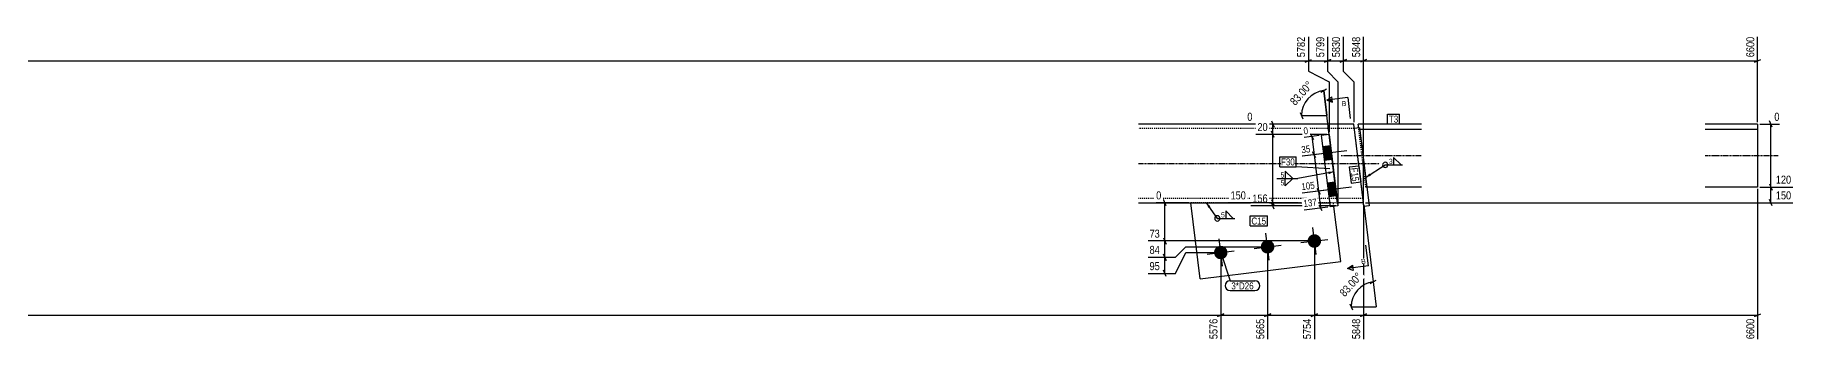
# Model space of a CAD drawing. Header units: millimetres. Extents: x 7 to 49535, y 6 to 1793.
# Drawn here: x 46181 to 49535, y 6 to 590 of the extents above; entities that cross this region are included whole.
import ezdxf

# ---------------------------------------------------------------- set-up
doc = ezdxf.new("R2010")
doc.units = ezdxf.units.MM
doc.linetypes.add('DXK_LINE_DOT2', pattern=[3.9198, 1.9599, -1.9599])
doc.linetypes.add('DXK_LINE_DOT3', pattern=[5.9187, 2.979, -0.9799, 0.9799, -0.9799])
for name, color, linetype in [('MÅLSÆTNING', 7, 'Continuous'), ('STÅL', 7, 'Continuous'), ('TEKST', 7, 'Continuous')]:
    doc.layers.add(name, color=color, linetype=linetype)
doc.styles.add('Arial', font='ARIAL.TTF', dxfattribs={"height": 0.2})
doc.styles.add('Arial Narrow', font='ARIALN.TTF', dxfattribs={"height": 0.2})

msp = doc.modelspace()

# ---------------------------------------------------------------- hatches: boundary and pattern name
at = {"layer": 'STÅL', "linetype": 'Continuous'}
for points in [[(48655.8, 352.8), (48652.6, 378.6), (48637.7, 376.7), (48640.9, 350.9)], [(48664.3, 283.3), (48661.2, 309.1), (48646.3, 307.3), (48649.4, 281.5)], [(48620.4, 209.9, -1), (48623.6, 184.1, -1)], [(48441.8, 187.9, -1), (48445, 162.1, -1)], [(48531.1, 198.9, -1), (48534.3, 173.1, -1)]]:
    msp.add_hatch(color=96, dxfattribs=at).paths.add_polyline_path(points)
at = {"layer": 'TEKST', "linetype": 'Continuous'}
for color, points in [(30, [(48655.9, 467), (48656.5, 462), (48646, 465.7)]), (3, [(48648.5, 329.4), (48658.8, 328.7), (48649.4, 324.5)]), (3, [(48729.6, 321.5), (48719.8, 318.1), (48726.9, 325.7)]), (3, [(48419.5, 260.4), (48415.8, 270), (48423.6, 263.3)])]:
    msp.add_hatch(color=color, dxfattribs=at).paths.add_polyline_path(points)

# ---------------------------------------------------------------- linework, layer by layer
at = {"layer": 'MÅLSÆTNING', "color": 7, "linetype": 'Continuous'}
for p, q in [((48610.5, 586.7), (48610.5, 520.9)), ((48647.2, 586.7), (48647.2, 520.9)), ((48677.2, 586.7), (48677.2, 520.9)), ((48715.7, 274), (48715.7, 586.7)), ((48715.7, 274), (48715.7, 586.7)), ((49467.7, 424), (49467.7, 586.7)), ((48604.5, 538.5), (48616.5, 543.3)), ((48610.5, 540.9), (48647.2, 540.9)), ((48653.2, 543.3), (48641.2, 538.5)), ((48671.2, 538.5), (48683.2, 543.3)), ((48677.2, 540.9), (48715.7, 540.9)), ((48721.7, 543.3), (48709.7, 538.5)), ((48721.7, 543.3), (48709.7, 538.5)), ((48715.7, 540.9), (49467.7, 540.9)), ((49461.7, 538.5), (49473.7, 543.3)), ((48610.5, 520.9), (48650, 500.9)), ((48610.5, 520.9), (48650, 500.9)), ((48647.2, 520.9), (48666.7, 500.9)), ((48647.2, 520.9), (48666.7, 500.9)), ((48677.2, 520.9), (48697.2, 500.9)), ((48677.2, 520.9), (48697.2, 500.9)), ((48634, 480.9), (48645.4, 487.1)), ((48639.7, 484), (48645.5, 436.4)), ((48650, 500.9), (48650, 404.4)), ((48650, 500.9), (48650, 404.4)), ((48666.7, 500.9), (48666.7, 268)), ((48666.7, 500.9), (48666.7, 268)), ((48697.2, 500.9), (48697.2, 424)), ((48697.2, 500.9), (48697.2, 424)), ((48595.1, 442.4), (48599.9, 430.4)), ((48597.5, 436.4), (48645.5, 436.4)), ((48595.9, 420), (48494, 420)), ((48540.2, 426), (48545, 414)), ((48545, 394.4), (48540.2, 406.4)), ((48545, 394.4), (48540.2, 406.4)), ((48542.6, 400.4), (48542.6, 420)), ((49471.7, 420), (49509.2, 420)), ((49495.1, 414), (49490.3, 426)), ((49492.7, 300), (49492.7, 420)), ((48646, 400.4), (48510.4, 400.4)), ((48646, 400.4), (48510.4, 400.4)), ((48631.1, 398.1), (48602.7, 394.6)), ((48614.1, 402), (48620.3, 390.7)), ((48617.2, 396.4), (48621.4, 361.6)), ((48635.4, 363.4), (48598.5, 358.8)), ((48635.4, 363.4), (48598.5, 358.8)), ((48624.6, 356), (48618.3, 367.3)), ((48624.6, 356), (48618.3, 367.3)), ((49490.3, 306), (49495.1, 294)), ((49490.3, 306), (49495.1, 294)), ((48382.4, 270), (48320.1, 270)), ((48339.1, 264), (48334.3, 276)), ((48589.3, 270), (48459.1, 270)), ((48540.2, 276), (48545, 264)), ((48545, 258), (48540.2, 270)), ((48542.6, 264), (48542.6, 270)), ((48643.9, 293.9), (48598.6, 288.3)), ((48626.9, 297.8), (48633.1, 286.5)), ((48630, 292.2), (48633.9, 260)), ((48719.7, 270), (49534.6, 270)), ((49467.7, 296.5), (49467.7, 9.6)), ((49471.7, 300), (49534.6, 300)), ((49471.7, 300), (49534.6, 300)), ((49495.1, 264), (49490.3, 276)), ((49492.7, 270), (49492.7, 300)), ((48662.7, 264), (48500.7, 264)), ((48647.8, 261.7), (48602.6, 256.1)), ((48637, 254.3), (48630.8, 265.6)), ((48715.7, 266), (48715.7, 9.6)), ((48715.7, 266), (48715.7, 9.6)), ((48716.2, 266.1), (48734.2, 119)), ((48334.3, 172), (48339.1, 160)), ((48356.7, 166), (48376.7, 186)), ((48356.7, 166), (48376.7, 186)), ((48356.7, 135), (48376.7, 175)), ((48376.7, 186), (48528.7, 186)), ((48376.7, 186), (48528.7, 186)), ((48376.7, 175), (48439.4, 175)), ((48443.4, 171), (48443.4, 9.6)), ((48443.4, 171), (48443.4, 9.6)), ((48532.7, 182), (48532.7, 9.6)), ((48532.7, 182), (48532.7, 9.6)), ((48622, 193), (48622, 9.6)), ((48304.6, 166), (48356.7, 166)), ((48304.6, 135), (48356.7, 135)), ((48339.1, 129), (48334.3, 141)), ((48336.7, 135), (48336.7, 166)), ((48728.5, 115.8), (48739.9, 122.1)), ((48734.2, 119), (48740.1, 71.3)), ((48692.1, 71.3), (48740.1, 71.3)), ((44782.7, 55.4), (48443.4, 55.4)), ((48449.4, 57.8), (48437.4, 53)), ((48437.4, 53), (48449.4, 57.8)), ((48443.4, 55.4), (48532.7, 55.4)), ((48538.7, 57.8), (48526.7, 53)), ((48526.7, 53), (48538.7, 57.8)), ((48532.7, 55.4), (48622, 55.4)), ((48616, 53), (48628, 57.8)), ((48721.7, 57.8), (48709.7, 53)), ((48709.7, 53), (48721.7, 57.8)), ((48715.7, 55.4), (49467.7, 55.4)), ((49461.7, 53), (49473.7, 57.8))]:
    msp.add_line(p, q, dxfattribs=at)
for centre in [(48645.5, 436.4), (48740.1, 71.3)]:
    msp.add_arc(centre, 48, 97, 180, dxfattribs=at)
at = {"layer": 'STÅL', "color": 2, "linetype": 'Continuous'}
for p, q in [((48697.2, 420), (48286.4, 420)), ((48715.1, 274.8), (48697.2, 420)), ((48698.2, 412.1), (48708.1, 413.3)), ((48826.4, 420), (48705.5, 420)), ((48705.9, 416.5), (48705.5, 420)), ((48706.2, 414), (48705.9, 416.5)), ((48706.3, 413.1), (48706.2, 414)), ((48708.1, 413.3), (48726.4, 264.3)), ((48826.4, 410), (48708.5, 410)), ((49467.7, 420), (49367.7, 420)), ((49467.7, 410), (49367.7, 410)), ((49467.7, 420), (49467.7, 300.5)), ((48650, 400.4), (48635.1, 398.6)), ((48635.1, 398.6), (48651.8, 262.2)), ((48650, 400.4), (48666.7, 264)), ((48286.4, 270), (48650.9, 270)), ((48404.2, 124.9), (48386.4, 270)), ((48715.7, 270), (48666, 270)), ((48716.5, 263.1), (48715.1, 274.8)), ((48826.4, 300), (48722.1, 300)), ((49467.7, 300), (49367.7, 300)), ((49467.7, 300), (49467.7, 300.5)), ((48666.7, 264), (48651.8, 262.2)), ((48672.2, 157.8), (48659.2, 263.1)), ((48726.4, 264.3), (48716.5, 263.1)), ((48404.2, 124.9), (48672.2, 157.8))]:
    msp.add_line(p, q, dxfattribs=at)
at = {"layer": 'STÅL', "color": 7, "linetype": 'DXK_LINE_DOT2'}
for p, q in [((48698.2, 412), (48286.4, 412)), ((48715.1, 274.8), (48698.2, 412.1)), ((48720.2, 300), (48706.3, 413.1)), ((48708.5, 410), (48706.7, 410)), ((48714.7, 278), (48286.4, 278)), ((48658.4, 270), (48386.4, 270)), ((48659.2, 263.1), (48658.4, 270)), ((48666, 270), (48658.4, 270)), ((48715.5, 271.5), (48715.1, 274.8)), ((48715.7, 270), (48715.5, 271.5)), ((48722.1, 300), (48720.2, 300)), ((49467.7, 300.5), (49467.7, 300))]:
    msp.add_line(p, q, dxfattribs=at)
at = {"layer": 'STÅL', "color": 96, "linetype": 'Continuous'}
for p, q in [((48684, 369.3), (48599.6, 359)), ((48652.6, 378.6), (48637.7, 376.7)), ((48655.8, 352.8), (48640.9, 350.9)), ((48661.2, 309.1), (48646.3, 307.3)), ((48692.5, 299.9), (48608.2, 289.5)), ((48664.3, 283.3), (48649.4, 281.5)), ((48535.9, 160.2), (48529.5, 211.8)), ((48625.2, 171.1), (48618.9, 222.8)), ((48417.6, 171.8), (48469.2, 178.2)), ((48446.5, 149.2), (48440.2, 200.8)), ((48506.9, 182.8), (48558.5, 189.2)), ((48596.2, 193.8), (48647.8, 200.1))]:
    msp.add_line(p, q, dxfattribs=at)
at = {"layer": 'STÅL', "color": 7, "linetype": 'DXK_LINE_DOT3'}
for p, q in [((48286.4, 345), (48746.5, 345)), ((48672.8, 360), (48826.4, 360)), ((49367.7, 360), (49507.7, 360))]:
    msp.add_line(p, q, dxfattribs=at)
at = {"layer": 'TEKST', "color": 30, "linetype": 'Continuous'}
for p, q in [((48646, 465.7), (48655.3, 471.9)), ((48656.5, 462), (48655.3, 471.9)), ((48646, 465.7), (48656.5, 462))]:
    msp.add_line(p, q, dxfattribs=at)

# ---------------------------------------------------------------- wipeouts: each hides what was drawn before it
at = {"color": 0}
msp.add_wipeout([(48450.7, 241.3), (48450.7, 252.9), (48443, 252.9), (48443, 241.3)], dxfattribs=at).dxf.layer = 'TEKST'

# ---------------------------------------------------------------- next in the draw order: linework, layer by layer
at = {"layer": 'TEKST', "color": 3, "linetype": 'Continuous'}
for p, q in [((48415.8, 270), (48436.8, 240.1)), ((48436.8, 240.1), (48469.9, 240.1)), ((48467.1, 240.1), (48452.8, 254.4)), ((48452.8, 254.4), (48452.8, 240.1)), ((48452.8, 240.1), (48467.1, 240.1))]:
    msp.add_line(p, q, dxfattribs=at)
for start, end in [(90, 270), (270, 90)]:
    msp.add_arc((48436.8, 240.1), 5, start, end, dxfattribs=at)

# ---------------------------------------------------------------- next in the draw order: texts
at = {"layer": 'TEKST', "color": 3, "style": 'Arial Narrow'}
msp.add_text('5', height=9.54, dxfattribs=at).set_placement((48443.8, 242.1))

# ---------------------------------------------------------------- next in the draw order: wipeouts: each hides what was drawn before it
at = {"color": 0, "linetype": 'Continuous'}
for points in [[(48644, 589.9), (48621.6, 589.9), (48621.6, 544.5), (48644, 544.5)], [(48712.5, 589.9), (48690.1, 589.9), (48690.1, 544.5), (48712.5, 544.5)], [(49464.5, 589.9), (49442.1, 589.9), (49442.1, 544.5), (49464.5, 544.5)], [(48507, 423.2), (48507, 445.6), (48490.8, 445.6), (48490.8, 423.2)], [(49512.4, 423.2), (49512.4, 445.6), (49496.3, 445.6), (49496.3, 423.2)], [(49534.9, 303.2), (49534.9, 325.6), (49499.2, 325.6), (49499.2, 303.2)], [(48494.5, 273.2), (48494.5, 295.6), (48458.8, 295.6), (48458.8, 273.2)], [(48630.4, 262.4), (48628, 281.8), (48597.1, 278), (48599.4, 258.6)], [(48330.2, 169.2), (48330.2, 191.6), (48304.3, 191.6), (48304.3, 169.2)], [(48440.2, 51.8), (48417.8, 51.8), (48417.8, 6.4), (48440.2, 6.4)], [(48529.5, 51.8), (48507.1, 51.8), (48507.1, 6.4), (48529.5, 6.4)], [(48618.8, 51.8), (48596.4, 51.8), (48596.4, 6.4), (48618.8, 6.4)], [(49464.5, 51.8), (49442.1, 51.8), (49442.1, 6.4), (49464.5, 6.4)]]:
    msp.add_wipeout(points, dxfattribs=at).dxf.layer = 'MÅLSÆTNING'
at = {"color": 0}
for points in [[(48782, 422.8), (48782, 436.8), (48764.1, 436.8), (48764.1, 422.8)], [(48771, 343.5), (48771, 355.1), (48763.3, 355.1), (48763.3, 343.5)], [(48530, 228.4), (48530, 242.4), (48501.8, 242.4), (48501.8, 228.4)], [(48506.1, 104.6), (48506.1, 118.6), (48463.5, 118.6), (48463.5, 104.6)]]:
    msp.add_wipeout(points, dxfattribs=at).dxf.layer = 'TEKST'

# ---------------------------------------------------------------- next in the draw order: linework, layer by layer
at = {"layer": 'MÅLSÆTNING', "color": 7, "linetype": 'Continuous'}
for p, q in [((48610.5, 586.7), (48610.5, 520.9)), ((48647.2, 586.7), (48647.2, 520.9)), ((48677.2, 586.7), (48677.2, 520.9)), ((42867.7, 540.9), (48610.5, 540.9)), ((48604.5, 538.5), (48616.5, 543.3)), ((48641.2, 538.5), (48653.2, 543.3)), ((48647.2, 540.9), (48677.2, 540.9)), ((48683.2, 543.3), (48671.2, 538.5)), ((48666.2, 268), (48639.7, 484)), ((48621.4, 361.6), (48630, 292.2)), ((48336.7, 197), (48336.7, 270)), ((48643.9, 293.9), (48598.6, 288.3)), ((48626.9, 297.8), (48633.1, 286.5)), ((48334.3, 203), (48339.1, 191)), ((48334.3, 203), (48339.1, 191)), ((48618, 197), (48304.6, 197)), ((48618, 197), (48304.6, 197)), ((48622, 193), (48622, 9.6)), ((48628, 57.8), (48616, 53)), ((48622, 55.4), (48715.7, 55.4))]:
    msp.add_line(p, q, dxfattribs=at)
at = {"layer": 'TEKST', "color": 3, "linetype": 'Continuous'}
for p, q in [((48719.8, 318.1), (48757.1, 342.3)), ((48757.1, 342.3), (48790.2, 342.3)), ((48787.3, 342.3), (48773, 356.6)), ((48773, 356.6), (48773, 342.3)), ((48773, 342.3), (48787.3, 342.3))]:
    msp.add_line(p, q, dxfattribs=at)
for start, end in [(90, 270), (270, 90)]:
    msp.add_arc((48757.1, 342.3), 5, start, end, dxfattribs=at)

# ---------------------------------------------------------------- next in the draw order: texts
at = {"layer": 'MÅLSÆTNING', "color": 3, "linetype": 'Continuous', "style": 'Arial Narrow'}
for s, height, rotation, p in [('5799', 15.27, 90.0002, (48640.8, 547.7)), ('5848', 15.27, 90.0002, (48709.3, 547.7)), ('6600', 15.27, 90.0002, (49461.3, 547.7)), ('137', 13.36, 7.0015, (48601.9, 261.7)), ('5576', 15.27, 90.0002, (48437, 9.6)), ('5665', 15.27, 90.0002, (48526.3, 9.6)), ('5754', 15.27, 90.0002, (48615.6, 9.6)), ('6600', 15.27, 90.0002, (49461.3, 9.6))]:
    msp.add_text(s, height=height, rotation=rotation, dxfattribs=at).set_placement(p)
for p in [(48494, 426.4), (49499.5, 426.4)]:
    msp.add_text('0', height=15.3, dxfattribs=at).set_placement(p)
at = {"layer": 'TEKST', "color": 3, "style": 'Arial Narrow'}
msp.add_text('3', height=9.54, dxfattribs=at).set_placement((48764.1, 344.3))

# ---------------------------------------------------------------- next in the draw order: wipeouts: each hides what was drawn before it
at = {"color": 0, "linetype": 'Continuous'}
for points in [[(48536.1, 267.2), (48536.1, 289.6), (48500.4, 289.6), (48500.4, 267.2)], [(49534.9, 273.2), (49534.9, 295.6), (49499.2, 295.6), (49499.2, 273.2)], [(48330.2, 138.2), (48330.2, 160.6), (48304.3, 160.6), (48304.3, 138.2)]]:
    msp.add_wipeout(points, dxfattribs=at).dxf.layer = 'MÅLSÆTNING'
at = {"color": 0}
for points in [[(48782, 422.8), (48782, 436.8), (48764.1, 436.8), (48764.1, 422.8)], [(48530, 228.4), (48530, 242.4), (48501.8, 242.4), (48501.8, 228.4)], [(48506.1, 104.6), (48506.1, 118.6), (48463.5, 118.6), (48463.5, 104.6)]]:
    msp.add_wipeout(points, dxfattribs=at).dxf.layer = 'TEKST'

# ---------------------------------------------------------------- next in the draw order: linework, layer by layer
at = {"layer": 'MÅLSÆTNING', "color": 7, "linetype": 'Continuous'}
for p, q in [((48542.6, 270), (48542.6, 400.4)), ((48589.3, 270), (48459.1, 270)), ((48540.2, 276), (48545, 264)), ((48339.1, 160), (48334.3, 172)), ((48336.7, 166), (48336.7, 197)), ((48304.6, 166), (48356.7, 166))]:
    msp.add_line(p, q, dxfattribs=at)
at = {"layer": 'TEKST', "color": 7, "linetype": 'Continuous'}
for p, q in [((48761.7, 439.2), (48784.4, 439.2)), ((48761.7, 420.4), (48761.7, 439.2)), ((48784.4, 420.4), (48784.4, 439.2)), ((48761.7, 420.4), (48784.4, 420.4)), ((48499.4, 244.8), (48532.4, 244.8)), ((48499.4, 226), (48499.4, 244.8)), ((48532.4, 226), (48532.4, 244.8)), ((48499.4, 226), (48532.4, 226)), ((48443.4, 175), (48461.1, 121)), ((48461.1, 121), (48508.5, 121)), ((48461.1, 102.2), (48508.5, 102.2))]:
    msp.add_line(p, q, dxfattribs=at)
for centre, start, end in [((48461.1, 111.6), 90, 270), ((48508.5, 111.6), 270, 90)]:
    msp.add_arc(centre, 9.4, start, end, dxfattribs=at)

# ---------------------------------------------------------------- next in the draw order: texts
at = {"layer": 'MÅLSÆTNING', "color": 3, "linetype": 'Continuous', "style": 'Arial Narrow'}
for s, p in [('120', (49502.4, 306.4)), ('150', (48462, 276.4)), ('156', (48503.6, 270.4)), ('150', (49502.4, 276.4)), ('84', (48307.5, 172.4)), ('95', (48307.5, 141.4))]:
    msp.add_text(s, height=15.27, dxfattribs=at).set_placement(p)
at = {"layer": 'TEKST', "color": 3, "style": 'Arial Narrow'}
for s, p in [('T3', (48764.1, 422.8)), ('C15', (48501.8, 228.4)), ('3*D26', (48463.5, 104.6))]:
    msp.add_text(s, height=13.36, dxfattribs=at).set_placement(p)

# ---------------------------------------------------------------- next in the draw order: wipeouts: each hides what was drawn before it
at = {"color": 0, "linetype": 'Continuous'}
for points, layer in [([(48607.3, 589.9), (48584.9, 589.9), (48584.9, 544.5), (48607.3, 544.5)], 'MÅLSÆTNING'), ([(48674, 589.9), (48651.6, 589.9), (48651.6, 544.5), (48674, 544.5)], 'MÅLSÆTNING'), ([(48617.9, 364), (48615.5, 383.5), (48593, 380.7), (48595.4, 361.3)], 'MÅLSÆTNING'), ([(48626.5, 294.6), (48624.1, 314), (48593.1, 310.2), (48595.5, 290.8)], 'MÅLSÆTNING'), ([(48333.1, 273.2), (48333.1, 295.6), (48316.9, 295.6), (48316.9, 273.2)], 'MÅLSÆTNING'), ([(48712.5, 51.8), (48690.1, 51.8), (48690.1, 6.4), (48712.5, 6.4)], 'MÅLSÆTNING'), ([(48683.5, 455.2), (48682.3, 465.2), (48673.5, 464.1), (48674.7, 454.1)], 'TEKST')]:
    msp.add_wipeout(points, dxfattribs=at).dxf.layer = layer
at = {"color": 0}
for points, layer in [([(48624.7, 494), (48608, 508.9), (48569, 464.8), (48585.8, 450)], 'MÅLSÆTNING'), ([(48694, 309.9), (48707.9, 311.6), (48704.7, 337.9), (48690.8, 336.2)], 'TEKST')]:
    msp.add_wipeout(points, dxfattribs=at).dxf.layer = layer

# ---------------------------------------------------------------- next in the draw order: linework, layer by layer
at = {"layer": 'MÅLSÆTNING', "color": 7, "linetype": 'Continuous'}
msp.add_line((48689.7, 77.3), (48694.5, 65.3), dxfattribs=at)
at = {"layer": 'TEKST', "color": 7, "linetype": 'Continuous'}
for q in [(48646, 465.7), (48690.5, 430.9)]:
    msp.add_line((48685.7, 470.6), q, dxfattribs=at)
at = {"layer": 'TEKST', "color": 3, "linetype": 'Continuous'}
msp.add_line((48658.8, 328.7), (48590.5, 316.2), dxfattribs=at)

# ---------------------------------------------------------------- next in the draw order: texts
at = {"layer": 'MÅLSÆTNING', "color": 3, "linetype": 'Continuous', "style": 'Arial Narrow'}
for s, height, rotation, p in [('5782', 15.27, 90.0002, (48604.1, 547.7)), ('5830', 15.27, 90.0002, (48670.8, 547.7)), ('35', 13.36, 7.0015, (48597.9, 364.4)), ('105', 13.36, 7.0015, (48597.9, 293.9)), ('5848', 15.27, 90.0002, (48709.3, 9.6))]:
    msp.add_text(s, height=height, rotation=rotation, dxfattribs=at).set_placement(p)
at = {"layer": 'MÅLSÆTNING', "color": 3, "style": 'Arial Narrow'}
msp.add_text('83.00°', height=15.27, rotation=48.5009, dxfattribs=at).set_placement((48585.5, 454.5))
at = {"layer": 'MÅLSÆTNING', "color": 3, "linetype": 'Continuous', "style": 'Arial Narrow'}
msp.add_text('0', height=15.3, dxfattribs=at).set_placement((48320.1, 276.4))
at = {"layer": 'TEKST', "color": 3, "linetype": 'Continuous', "style": 'Arial'}
msp.add_text('B', height=9.55, rotation=7.0015, dxfattribs=at).set_placement((48674.7, 454.1))

# ---------------------------------------------------------------- next in the draw order: wipeouts: each hides what was drawn before it
at = {"color": 0, "linetype": 'Continuous'}
for points in [[(48536.1, 403.6), (48536.1, 426), (48510.2, 426), (48510.2, 403.6)], [(48613.7, 398.8), (48611.3, 418.2), (48597.2, 416.5), (48599.6, 397.1)], [(48330.2, 200.2), (48330.2, 222.6), (48304.3, 222.6), (48304.3, 200.2)]]:
    msp.add_wipeout(points, dxfattribs=at).dxf.layer = 'MÅLSÆTNING'
at = {"color": 0}
for points in [[(48694, 309.9), (48707.9, 311.6), (48704.7, 337.9), (48690.8, 336.2)], [(48564.3, 317.4), (48564.3, 329), (48556.6, 329), (48556.6, 317.4)]]:
    msp.add_wipeout(points, dxfattribs=at).dxf.layer = 'TEKST'

# ---------------------------------------------------------------- next in the draw order: linework, layer by layer
at = {"layer": 'TEKST', "color": 7, "linetype": 'Continuous'}
for p, q in [((48688.1, 338.3), (48706.8, 340.5)), ((48688.1, 338.3), (48691.9, 307.3)), ((48706.8, 340.5), (48710.6, 309.6)), ((48691.9, 307.3), (48710.6, 309.6))]:
    msp.add_line(p, q, dxfattribs=at)
at = {"layer": 'TEKST', "color": 3, "linetype": 'Continuous'}
for p, q in [((48580.6, 316.2), (48566.4, 330.5)), ((48566.4, 330.5), (48566.4, 316.2)), ((48566.4, 316.2), (48580.6, 316.2))]:
    msp.add_line(p, q, dxfattribs=at)

# ---------------------------------------------------------------- next in the draw order: texts
at = {"layer": 'MÅLSÆTNING', "color": 3, "linetype": 'Continuous', "style": 'Arial Narrow'}
for s, p in [('20', (48513.4, 406.8)), ('73', (48307.5, 203.4))]:
    msp.add_text(s, height=15.27, dxfattribs=at).set_placement(p)
msp.add_text('0', height=13.4, rotation=7.0015, dxfattribs=at).set_placement((48602.1, 400.2))
at = {"layer": 'TEKST', "color": 3, "style": 'Arial Narrow'}
msp.add_text('F15', height=13.36, rotation=-82.9987, dxfattribs=at).set_placement((48690.8, 336.2))

# ---------------------------------------------------------------- next in the draw order: wipeouts: each hides what was drawn before it
at = {"color": 0}
msp.add_wipeout([(48719.3, 129), (48702.5, 143.8), (48663.5, 99.8), (48680.3, 84.9)], dxfattribs=at).dxf.layer = 'MÅLSÆTNING'

# ---------------------------------------------------------------- next in the draw order: texts
at = {"layer": 'MÅLSÆTNING', "color": 3, "style": 'Arial Narrow'}
msp.add_text('83.00°', height=15.27, rotation=48.5009, dxfattribs=at).set_placement((48680, 89.5))

# ---------------------------------------------------------------- next in the draw order: wipeouts: each hides what was drawn before it
at = {"color": 0, "linetype": 'Continuous'}
msp.add_wipeout([(48564.3, 302.4), (48564.3, 314), (48556.6, 314), (48556.6, 302.4)], dxfattribs=at).dxf.layer = 'TEKST'

# ---------------------------------------------------------------- next in the draw order: linework, layer by layer
at = {"layer": 'TEKST', "color": 3, "linetype": 'Continuous'}
for p, q in [((48550.4, 316.2), (48590.5, 316.2)), ((48566.4, 316.2), (48580.6, 316.2)), ((48580.6, 316.2), (48566.4, 302)), ((48566.4, 302), (48566.4, 316.2))]:
    msp.add_line(p, q, dxfattribs=at)

# ---------------------------------------------------------------- next in the draw order: texts
at = {"layer": 'TEKST', "color": 3, "style": 'Arial Narrow'}
msp.add_text('5', height=9.54, dxfattribs=at).set_placement((48557.4, 318.2))
at = {"layer": 'TEKST', "color": 3, "linetype": 'Continuous', "style": 'Arial Narrow'}
msp.add_text('5', height=9.54, dxfattribs=at).set_placement((48557.4, 303.2))

# ---------------------------------------------------------------- next in the draw order: wipeouts: each hides what was drawn before it
at = {"color": 0, "linetype": 'Continuous'}
msp.add_wipeout([(48720.5, 153.9), (48719.3, 163.9), (48710.5, 162.8), (48711.7, 152.9)], dxfattribs=at).dxf.layer = 'TEKST'

# ---------------------------------------------------------------- next in the draw order: hatches: boundary and pattern name
at = {"layer": 'TEKST', "linetype": 'Continuous'}
msp.add_hatch(color=30, dxfattribs=at).paths.add_polyline_path([(48694.7, 150.8), (48695.3, 145.8), (48685.4, 144.6)])

# ---------------------------------------------------------------- next in the draw order: linework, layer by layer
at = {"layer": 'TEKST', "color": 7, "linetype": 'Continuous'}
for q in [(48720.2, 189.2), (48685.4, 144.6)]:
    msp.add_line((48725.1, 149.5), q, dxfattribs=at)
at = {"layer": 'TEKST', "color": 30, "linetype": 'Continuous'}
for p, q in [((48685.4, 144.6), (48694.7, 150.8)), ((48695.9, 140.9), (48685.4, 144.6)), ((48694.7, 150.8), (48695.9, 140.9))]:
    msp.add_line(p, q, dxfattribs=at)

# ---------------------------------------------------------------- next in the draw order: texts
at = {"layer": 'TEKST', "color": 3, "linetype": 'Continuous', "style": 'Arial'}
msp.add_text('B', height=9.55, rotation=7.0015, dxfattribs=at).set_placement((48711.7, 152.9))

# ---------------------------------------------------------------- next in the draw order: wipeouts: each hides what was drawn before it
at = {"color": 0}
msp.add_wipeout([(48584.6, 341.2), (48584.6, 355.2), (48558.2, 355.2), (48558.2, 341.2)], dxfattribs=at).dxf.layer = 'TEKST'

# ---------------------------------------------------------------- next in the draw order: wipeouts: each hides what was drawn before it
msp.add_wipeout([(48584.6, 341.2), (48584.6, 355.2), (48558.2, 355.2), (48558.2, 341.2)], dxfattribs=at).dxf.layer = 'TEKST'

# ---------------------------------------------------------------- next in the draw order: linework, layer by layer
at = {"layer": 'TEKST', "color": 7, "linetype": 'Continuous'}
for p, q in [((48555.8, 357.6), (48587, 357.6)), ((48555.8, 338.8), (48555.8, 357.6)), ((48555.8, 338.8), (48587, 338.8)), ((48587, 338.8), (48587, 357.6)), ((48651.3, 334.8), (48587, 338.8))]:
    msp.add_line(p, q, dxfattribs=at)

# ---------------------------------------------------------------- next in the draw order: texts
at = {"layer": 'TEKST', "color": 3, "style": 'Arial Narrow'}
msp.add_text('F30', height=13.36, dxfattribs=at).set_placement((48558.2, 341.2))

doc.saveas('drawing.dxf')
